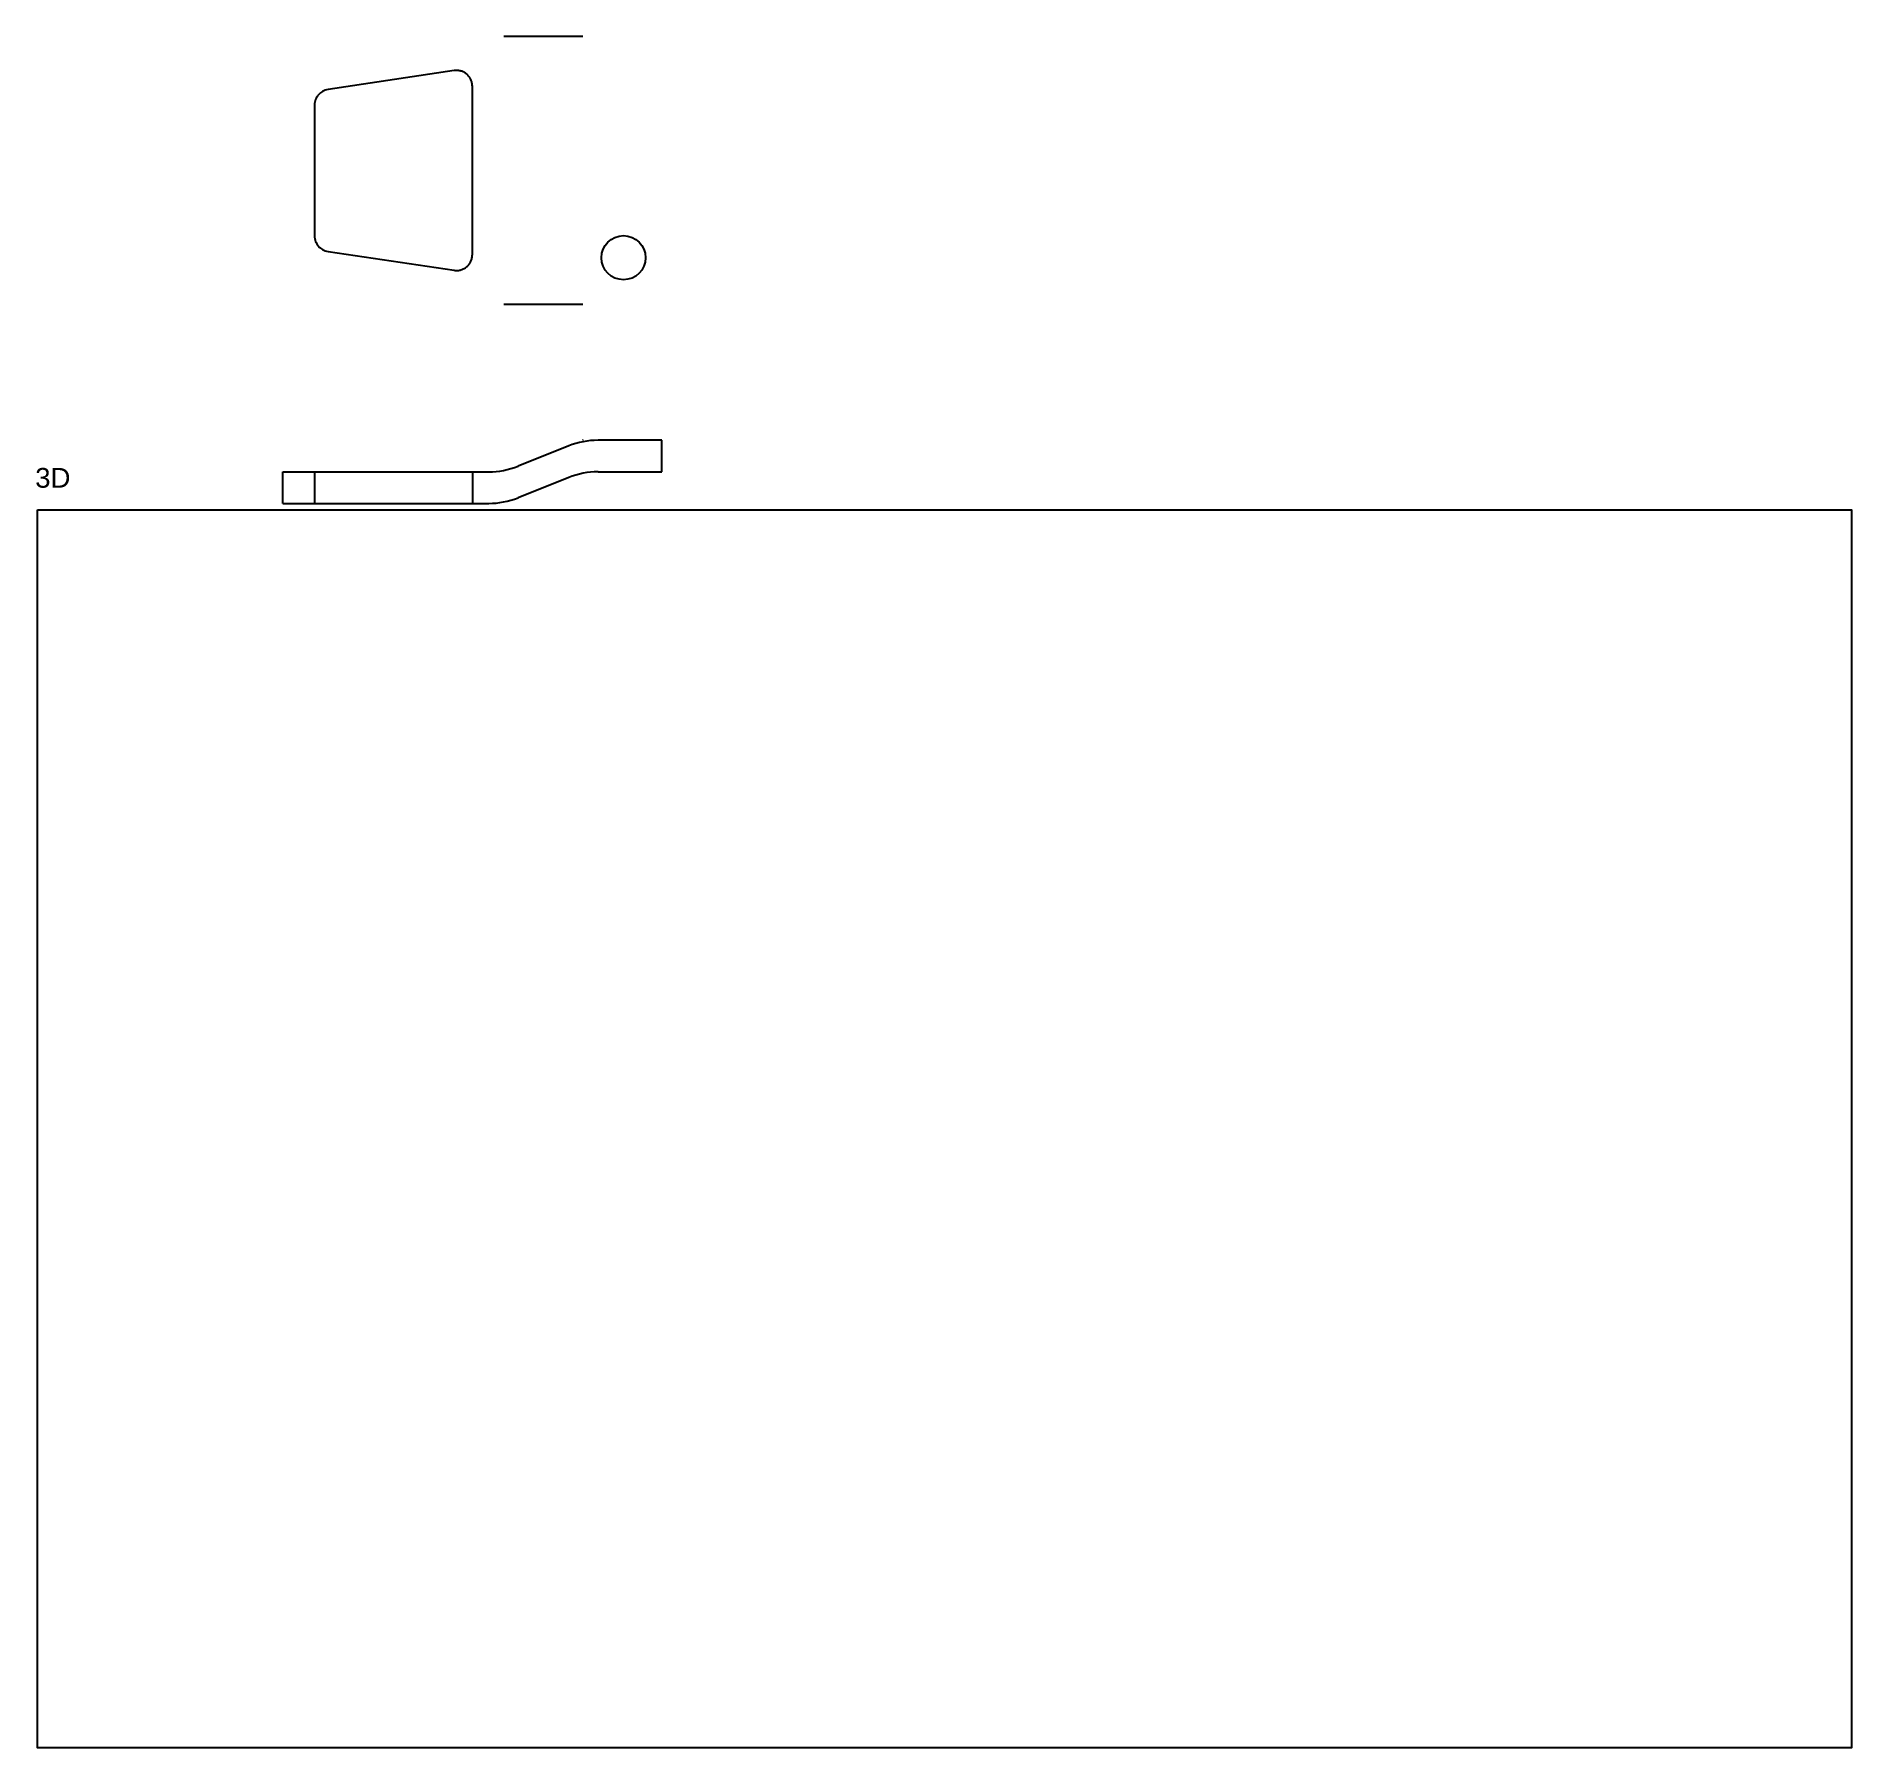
# Model space of a CAD drawing. Header units: millimetres. Extents: x 0 to 230, y 0 to 217.
import ezdxf

# ---------------------------------------------------------------- set-up
doc = ezdxf.new("R2010")
doc.units = ezdxf.units.MM
doc.linetypes.add('ACAD_ISO02W100', pattern=[15, 12, -3])
doc.linetypes.add('CENTERX2', pattern=[101.6, 63.5, -12.7, 12.7, -12.7])
for name, color, linetype in [('N hrana', 3, 'ACAD_ISO02W100'), ('Object', 4, 'Continuous'), ('Osa', 6, 'CENTERX2')]:
    doc.layers.add(name, color=color, linetype=linetype)
doc.styles.get("Standard").update_dxf_attribs({"font": 'arial.ttf'})

msp = doc.modelspace()

# ---------------------------------------------------------------- linework, layer by layer
for p, q in [((79.1, 165.71), (71.03, 165.71)), ((79.1, 161.71), (79.1, 165.71)), ((67.31, 164.99), (60.89, 162.42)), ((71.03, 161.71), (79.1, 161.71)), ((67.31, 160.99), (60.89, 158.42))]:
    msp.add_line(p, q)
at = {"color": 0}
for p, q in [((31.1, 157.71), (31.1, 161.71)), ((31.1, 161.71), (57.18, 161.71)), ((31.1, 157.71), (57.18, 157.71))]:
    msp.add_line(p, q, dxfattribs=at)
msp.add_circle((74.26, 188.85, 11), 2.8)
for centre, radius, start, end in [((71.03, 155.71), 10, 90, 111.8014), ((69.14, 165.51), 0.2, 90, 111.8014), ((57.18, 171.71), 10, 270, 291.8014), ((71.03, 151.71), 10, 90, 111.8014), ((57.18, 167.71), 10, 270, 291.8014)]:
    msp.add_arc(centre, radius, start, end)
at = {"layer": 'N hrana'}
msp.add_line((35.1, 161.71), (35.1, 157.71), dxfattribs=at)
at = {"layer": 'N hrana', "color": 3}
msp.add_line((55.1, 161.71), (55.1, 157.71), dxfattribs=at)
at = {"layer": 'Object'}
msp.add_lwpolyline([(0, 156.89), (229.92, 156.89), (229.92, 0), (0, 0)], close=True, dxfattribs=at)
at = {"layer": 'Osa', "color": 0}
for p, q in [((59.1, 216.91), (69.1, 216.91)), ((69.1, 182.91), (59.1, 182.91))]:
    msp.add_line(p, q, dxfattribs=at)
msp.add_lwpolyline([(55.1, 199.91), (55.1, 210.59, 0.458526), (52.81, 212.56), (36.81, 210.16, 0.371247), (35.1, 208.19), (35.1, 191.63, 0.371247), (36.81, 189.65), (52.81, 187.25, 0.458526), (55.1, 189.23)], format="xyb", close=True, dxfattribs=at)

# ---------------------------------------------------------------- texts
at = {"layer": 'Object', "insert": (-0.3, 162.2), "char_height": 2.5, "attachment_point": 1}
msp.add_mtext_dynamic_manual_height_columns('3D', width=53.5988, gutter_width=12.5, heights=[0], dxfattribs=at)

doc.saveas('drawing.dxf')
